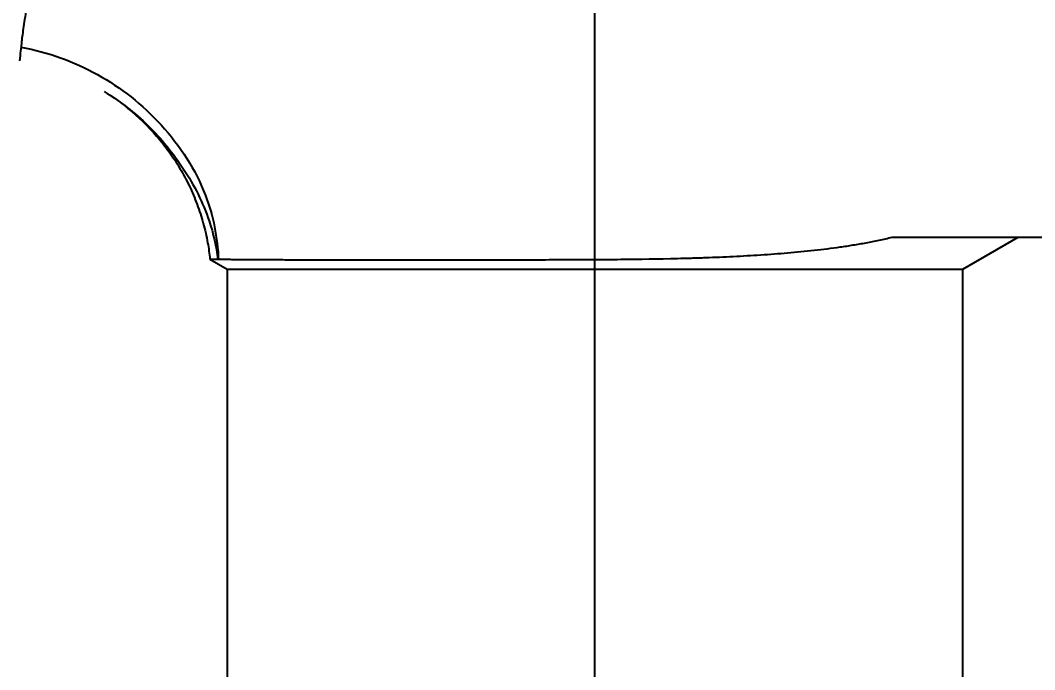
# Model space of a CAD drawing. Extents: x 1425 to 2779, y 0 to 992.
# Drawn here: x 2143.87 to 2175.59, y 414.11 to 434.41 of the extents above; entities that cross this region are included whole.
import ezdxf

# ---------------------------------------------------------------- set-up
doc = ezdxf.new("R2010")
doc.units = 0
doc.header["$LTSCALE"] = 10
doc.header["$MEASUREMENT"] = 0
doc.header["$PDMODE"] = 3
doc.header["$PDSIZE"] = -10
doc.linetypes.add('ACAD_ISO04W100', pattern=[30.5, 24, -3, 0.5, -3])
doc.layers.get('0').update_dxf_attribs({"linetype": 'CONTINUOUS'})
doc.layers.get('DEFPOINTS').update_dxf_attribs({"linetype": 'CONTINUOUS'})
doc.layers.add('1', color=7, linetype='CONTINUOUS')
doc.layers.add('BODY', color=7, linetype='CONTINUOUS')
doc.styles.add('Daelim Dimension', font='')
doc.styles.get('Daelim Dimension').set_extended_font_data('나눔고딕')
doc.dimstyles.new('DEFAULT', dxfattribs={"dimscale": 2, "dimtxt": 2, "dimasz": 2, "dimexe": 0, "dimexo": 2, "dimgap": 1, "dimtad": 1, "dimdec": 1, "dimzin": 9, "dimdsep": 46, "dimtxsty": 'Daelim Dimension', "dimcen": 0.5, "dimclrd": 252, "dimclre": 252, "dimclrt": 3, "dimadec": 1, "dimazin": 0, "dimtfac": 1, "dimtdec": 1, "dimtix": 1, "dimtmove": 0, "dimatfit": 3, "dimfxl": 1, "dimtolj": 1, "dimtzin": 1, "dimlwd": 9, "dimlwe": 9, "dimarcsym": 0})

# ---------------------------------------------------------------- blocks, each defined once
blk = doc.blocks.new('*D15')
at = {"color": 5, "lineweight": 9, "ltscale": 0.5, "transparency": 16777216}
for p, q in [((2120.17, 427.466), (2072.523, 427.466)), ((2072.523, 364.429), (2072.523, 423.466)), ((2209.905, 360.429), (2072.523, 360.429))]:
    blk.add_line(p, q, dxfattribs=at)
at = {"color": 5, "ltscale": 0.5, "transparency": 16777216}
for points in [[(2071.856, 423.466), (2073.19, 423.466), (2072.523, 427.466)], [(2071.856, 364.429), (2073.19, 364.429), (2072.523, 360.429)]]:
    blk.add_solid(points, dxfattribs=at)
at = {"layer": 'DEFPOINTS', "color": 0, "ltscale": 0.5, "transparency": 16777216}
for p in [(2072.523, 427.466), (2124.17, 427.466), (2213.905, 360.429)]:
    blk.add_point(p, dxfattribs=at)
at = {"color": 7, "lineweight": -3, "ltscale": 0.5, "transparency": 16777216, "insert": (2065.079, 393.948), "char_height": 10, "attachment_point": 5, "rotation": 90, "style": 'Daelim Dimension'}
blk.add_mtext('\\A1;67', dxfattribs=at)
blk = doc.blocks.new('*D16')
at = {"color": 5, "lineweight": 9, "ltscale": 0.5, "transparency": 16777216}
for p, q in [((2124.17, 423.466), (2124.17, 287.594)), ((2239.339, 355.429), (2239.339, 287.594)), ((2128.17, 287.594), (2235.339, 287.594))]:
    blk.add_line(p, q, dxfattribs=at)
at = {"color": 5, "ltscale": 0.5, "transparency": 16777216}
for points in [[(2128.17, 288.26), (2128.17, 286.927), (2124.17, 287.594)], [(2235.339, 288.26), (2235.339, 286.927), (2239.339, 287.594)]]:
    blk.add_solid(points, dxfattribs=at)
at = {"layer": 'DEFPOINTS', "color": 0, "ltscale": 0.5, "transparency": 16777216}
for p in [(2124.17, 427.466), (2239.339, 359.429), (2239.339, 287.594)]:
    blk.add_point(p, dxfattribs=at)
at = {"color": 7, "lineweight": -3, "ltscale": 0.5, "transparency": 16777216, "insert": (2181.755, 294.98), "char_height": 10, "attachment_point": 5, "style": 'Daelim Dimension'}
blk.add_mtext('\\A1;115', dxfattribs=at)
blk = doc.blocks.new('*D17')
at = {"color": 5, "lineweight": 9, "ltscale": 0.5, "transparency": 16777216}
for p, q in [((2125.992, 512.097), (2302.11, 512.097)), ((2302.11, 364.429), (2302.11, 508.097)), ((2268.773, 360.429), (2302.11, 360.429))]:
    blk.add_line(p, q, dxfattribs=at)
at = {"color": 5, "ltscale": 0.5, "transparency": 16777216}
for points in [[(2301.443, 508.097), (2302.777, 508.097), (2302.11, 512.097)], [(2301.443, 364.429), (2302.777, 364.429), (2302.11, 360.429)]]:
    blk.add_solid(points, dxfattribs=at)
at = {"layer": 'DEFPOINTS', "color": 0, "ltscale": 0.5, "transparency": 16777216}
for p in [(2121.992, 512.097), (2302.11, 512.097), (2264.773, 360.429)]:
    blk.add_point(p, dxfattribs=at)
at = {"color": 7, "lineweight": -3, "ltscale": 0.5, "transparency": 16777216, "insert": (2294.466, 436.263), "char_height": 10, "attachment_point": 5, "rotation": 90, "style": 'Daelim Dimension'}
blk.add_mtext('\\A1;151.5', dxfattribs=at)

msp = doc.modelspace()

# ---------------------------------------------------------------- linework, layer by layer
at = {"layer": '1', "color": 7, "linetype": 'Continuous', "lineweight": -3}
for p, q in [((2173.339, 426.629), (2175.071, 427.629)), ((2149.801, 426.94), (2150.339, 426.629)), ((2150.339, 426.629), (2150.339, 413.629)), ((2150.339, 426.629), (2161.839, 426.629)), ((2161.839, 426.629), (2173.339, 426.629)), ((2173.339, 413.629), (2173.339, 426.629))]:
    msp.add_line(p, q, dxfattribs=at)
for points, knots in [([(2180.705, 427.762), (2180.705, 427.762), (2180.711, 427.793), (2180.741, 427.939), (2180.781, 428.149), (2180.822, 428.377), (2180.856, 428.58), (2180.892, 428.819), (2180.927, 429.065), (2180.953, 429.272), (2180.979, 429.493), (2181.009, 429.774), (2181.043, 430.18), (2181.072, 430.633), (2181.09, 431.134), (2181.094, 431.684), (2181.08, 432.282), (2181.044, 432.929), (2180.98, 433.623), (2180.882, 434.363), (2180.777, 434.971), (2180.666, 435.509), (2180.541, 436.06), (2180.337, 436.818), (2180.055, 437.698), (2179.716, 438.596), (2179.317, 439.505), (2178.857, 440.414), (2178.337, 441.316), (2177.758, 442.202), (2176.911, 443.348), (2175.878, 444.52), (2174.653, 445.665), (2173.538, 446.557), (2172.37, 447.353), (2171.163, 448.049), (2169.922, 448.648), (2168.651, 449.149), (2167.354, 449.554), (2166.036, 449.863), (2164.698, 450.076), (2163.344, 450.192), (2161.976, 450.208), (2160.599, 450.124), (2159.216, 449.935), (2157.835, 449.639), (2156.469, 449.236), (2154.904, 448.641), (2153.179, 447.786), (2151.365, 446.608), (2149.994, 445.473), (2149, 444.497), (2148.308, 443.739), (2147.674, 442.962), (2147.162, 442.263), (2146.812, 441.739), (2146.482, 441.217), (2146.127, 440.613), (2145.728, 439.854), (2145.384, 439.121), (2145.09, 438.421), (2144.843, 437.759), (2144.637, 437.14), (2144.467, 436.566), (2144.329, 436.041), (2144.218, 435.564), (2144.149, 435.232), (2144.098, 434.969), (2144.053, 434.722), (2144.004, 434.427), (2143.962, 434.139), (2143.929, 433.892), (2143.895, 433.614), (2143.869, 433.355), (2143.852, 433.175), (2143.849, 433.136), (2143.849, 433.136)], [0, 0, 0, 0, 0.023434, 0.046871, 0.070309, 0.082028, 0.093747, 0.105465, 0.117184, 0.124997, 0.128903, 0.140622, 0.152341, 0.164059, 0.175778, 0.187497, 0.199216, 0.210935, 0.222653, 0.234372, 0.246091, 0.249997, 0.25781, 0.269528, 0.281247, 0.292966, 0.304685, 0.316404, 0.328122, 0.339841, 0.35156, 0.374998, 0.390623, 0.406248, 0.421873, 0.437498, 0.453123, 0.468748, 0.484373, 0.499998, 0.515623, 0.531248, 0.546873, 0.562498, 0.578123, 0.593748, 0.609373, 0.624998, 0.648436, 0.671874, 0.695311, 0.70703, 0.718749, 0.730468, 0.742186, 0.749999, 0.753905, 0.765624, 0.777343, 0.789061, 0.80078, 0.812499, 0.824218, 0.835937, 0.847655, 0.859374, 0.871093, 0.874999, 0.882812, 0.894531, 0.906249, 0.917968, 0.929687, 0.953125, 0.976562, 1, 1, 1, 1]), ([(2143.891, 433.57), (2144.751, 433.406), (2146.328, 432.841), (2148.382, 431.229), (2149.739, 429.143), (2150.034, 427.625), (2150.07, 426.913)], [0, 0, 0, 0, 0.263605, 0.525183, 0.791354, 1, 1, 1, 1]), ([(2146.494, 432.18), (2146.993, 431.876), (2147.898, 431.172), (2149.033, 429.786), (2149.774, 428.336), (2149.995, 427.346), (2150.05, 426.93)], [0, 0, 0, 0, 0.271752, 0.540072, 0.813079, 1, 1, 1, 1]), ([(2146.687, 432.057), (2146.704, 432.047), (2146.893, 431.921), (2147.411, 431.538), (2148.012, 430.957), (2148.528, 430.304), (2148.87, 429.782), (2149.164, 429.231), (2149.408, 428.656), (2149.6, 428.061), (2149.73, 427.487), (2149.783, 427.111), (2149.801, 426.94)], [0, 0, 0, 0, 0.009463, 0.11026, 0.311855, 0.412652, 0.513449, 0.614246, 0.715044, 0.815841, 0.916638, 1, 1, 1, 1]), ([(2149.801, 426.94), (2149.801, 426.94), (2149.812, 426.94), (2149.856, 426.94), (2149.89, 426.94), (2149.978, 426.939), (2150.034, 426.939), (2150.166, 426.938), (2150.244, 426.937), (2150.355, 426.936), (2150.378, 426.936), (2150.425, 426.936), (2150.449, 426.936), (2150.524, 426.935), (2150.577, 426.934), (2150.742, 426.933), (2150.862, 426.932), (2151.121, 426.93), (2151.26, 426.929), (2151.557, 426.928), (2151.715, 426.927), (2151.967, 426.926), (2152.096, 426.925), (2152.231, 426.925), (2152.323, 426.925), (2152.369, 426.925), (2152.603, 426.924), (2152.798, 426.923), (2153.202, 426.922), (2153.411, 426.922), (2153.845, 426.921), (2154.068, 426.921), (2154.531, 426.921), (2154.769, 426.921), (2155.138, 426.921), (2155.263, 426.921), (2155.517, 426.921), (2155.645, 426.921), (2156.033, 426.922), (2156.297, 426.922), (2156.701, 426.922), (2156.837, 426.922), (2157.112, 426.922), (2157.25, 426.922), (2157.668, 426.922), (2157.949, 426.923), (2158.516, 426.923), (2158.802, 426.923), (2159.379, 426.924), (2159.67, 426.924), (2160.257, 426.925), (2160.553, 426.926), (2160.926, 426.927), (2161.001, 426.927), (2161.151, 426.927), (2161.226, 426.928), (2161.45, 426.928), (2161.6, 426.929), (2162.048, 426.931), (2162.346, 426.933), (2163.237, 426.942), (2163.828, 426.95), (2164.563, 426.968), (2164.783, 426.974), (2165.003, 426.981), (2165.149, 426.986), (2165.222, 426.988), (2165.587, 427.001), (2165.877, 427.013), (2166.452, 427.042), (2166.737, 427.058), (2167.162, 427.086), (2167.303, 427.096), (2167.584, 427.117), (2167.724, 427.128), (2168.142, 427.164), (2168.418, 427.191), (2168.829, 427.236), (2168.965, 427.251), (2169.237, 427.285), (2169.373, 427.303), (2169.643, 427.341), (2169.778, 427.362), (2170.048, 427.406), (2170.183, 427.429), (2170.453, 427.479), (2170.588, 427.506), (2170.859, 427.564), (2170.995, 427.595), (2171.132, 427.629)], [0, 0, 0, 0, 0.031116, 0.031116, 0.06237, 0.06237, 0.093624, 0.093624, 0.124879, 0.124879, 0.132692, 0.132692, 0.140506, 0.140506, 0.156133, 0.156133, 0.187387, 0.187387, 0.218642, 0.218642, 0.249896, 0.249896, 0.265523, 0.273337, 0.273337, 0.28115, 0.28115, 0.312405, 0.312405, 0.343659, 0.343659, 0.374913, 0.374913, 0.406168, 0.406168, 0.421795, 0.421795, 0.437422, 0.437422, 0.468676, 0.468676, 0.484303, 0.484303, 0.499931, 0.499931, 0.531185, 0.531185, 0.562439, 0.562439, 0.593694, 0.593694, 0.624948, 0.624948, 0.632762, 0.632762, 0.640575, 0.640575, 0.656202, 0.656202, 0.687457, 0.687457, 0.749965, 0.749965, 0.765592, 0.773406, 0.773406, 0.78122, 0.78122, 0.812474, 0.812474, 0.843728, 0.843728, 0.859355, 0.859355, 0.874983, 0.874983, 0.906237, 0.906237, 0.921864, 0.921864, 0.937491, 0.937491, 0.953118, 0.953118, 0.968746, 0.968746, 0.984373, 0.984373, 1, 1, 1, 1]), ([(2171.132, 427.629), (2171.244, 427.629), (2171.356, 427.629), (2171.58, 427.629), (2171.691, 427.629), (2172.025, 427.629), (2172.246, 427.629), (2172.903, 427.629), (2173.332, 427.629), (2173.952, 427.629), (2174.154, 427.629), (2174.549, 427.629), (2174.741, 427.629), (2174.975, 427.629), (2175.022, 427.629), (2175.114, 427.629), (2175.25, 427.629), (2175.383, 427.629), (2175.642, 427.629), (2175.807, 427.629), (2176.124, 427.629), (2176.276, 427.629), (2176.567, 427.629), (2176.706, 427.629), (2176.972, 427.629), (2177.099, 427.629), (2177.249, 427.629), (2177.279, 427.629), (2177.338, 427.629), (2177.367, 427.629), (2177.453, 427.629), (2177.508, 427.629), (2177.668, 427.629), (2177.766, 427.629), (2177.945, 427.629), (2178.025, 427.629), (2178.126, 427.629), (2178.157, 427.629), (2178.197, 427.629), (2178.21, 427.629), (2178.233, 427.629), (2178.243, 427.629), (2178.272, 427.629), (2178.286, 427.629), (2178.306, 427.629), (2178.311, 427.629), (2178.311, 427.629)], [0, 0, 0, 0, 0.03125, 0.03125, 0.0625, 0.0625, 0.125, 0.125, 0.25, 0.25, 0.3125, 0.3125, 0.375, 0.375, 0.390625, 0.390625, 0.40625, 0.4375, 0.4375, 0.5, 0.5, 0.5625, 0.5625, 0.625, 0.625, 0.6875, 0.6875, 0.703125, 0.703125, 0.71875, 0.71875, 0.75, 0.75, 0.8125, 0.8125, 0.875, 0.875, 0.90625, 0.90625, 0.921875, 0.921875, 0.9375, 0.9375, 0.96875, 0.96875, 1, 1, 1, 1])]:
    msp.add_open_spline(points, degree=3, knots=knots, dxfattribs=at)
at = {"layer": 'BODY', "color": 1, "linetype": 'ACAD_ISO04W100', "lineweight": -3}
msp.add_line((2161.839, 407.129), (2161.839, 467.841), dxfattribs=at)

# ---------------------------------------------------------------- dimensions: what is measured, and where the dimension line sits
at = {"color": 5, "lineweight": -3, "ltscale": 0.5}
dim = msp.add_linear_dim(base=(2302.11, 512.097), p1=(2264.773, 360.429), p2=(2121.992, 512.097), angle=90, text='151.5', dimstyle='DEFAULT', override={"dimtxt": 5, "dimclrd": 5, "dimclre": 5, "dimclrt": 7}, dxfattribs=at)
dim.commit()
dim.dimension.update_dxf_attribs({"geometry": '*D17', "text_midpoint": (2294.466, 436.263)})
dim = msp.add_linear_dim(base=(2072.523, 427.466), p1=(2213.905, 360.429), p2=(2124.17, 427.466), angle=90, dimstyle='DEFAULT', override={"dimtxt": 5, "dimclrd": 5, "dimclre": 5, "dimclrt": 7}, dxfattribs=at)
dim.commit()
dim.dimension.update_dxf_attribs({"geometry": '*D15', "text_midpoint": (2065.079, 393.948)})
dim = msp.add_linear_dim(base=(2239.339, 287.594), p1=(2124.17, 427.466), p2=(2239.339, 359.429), text='115', dimstyle='DEFAULT', override={"dimtxt": 5, "dimclrd": 5, "dimclre": 5, "dimclrt": 7}, dxfattribs=at)
dim.commit()
dim.dimension.update_dxf_attribs({"geometry": '*D16', "text_midpoint": (2181.755, 294.98)})

doc.saveas('drawing.dxf')
